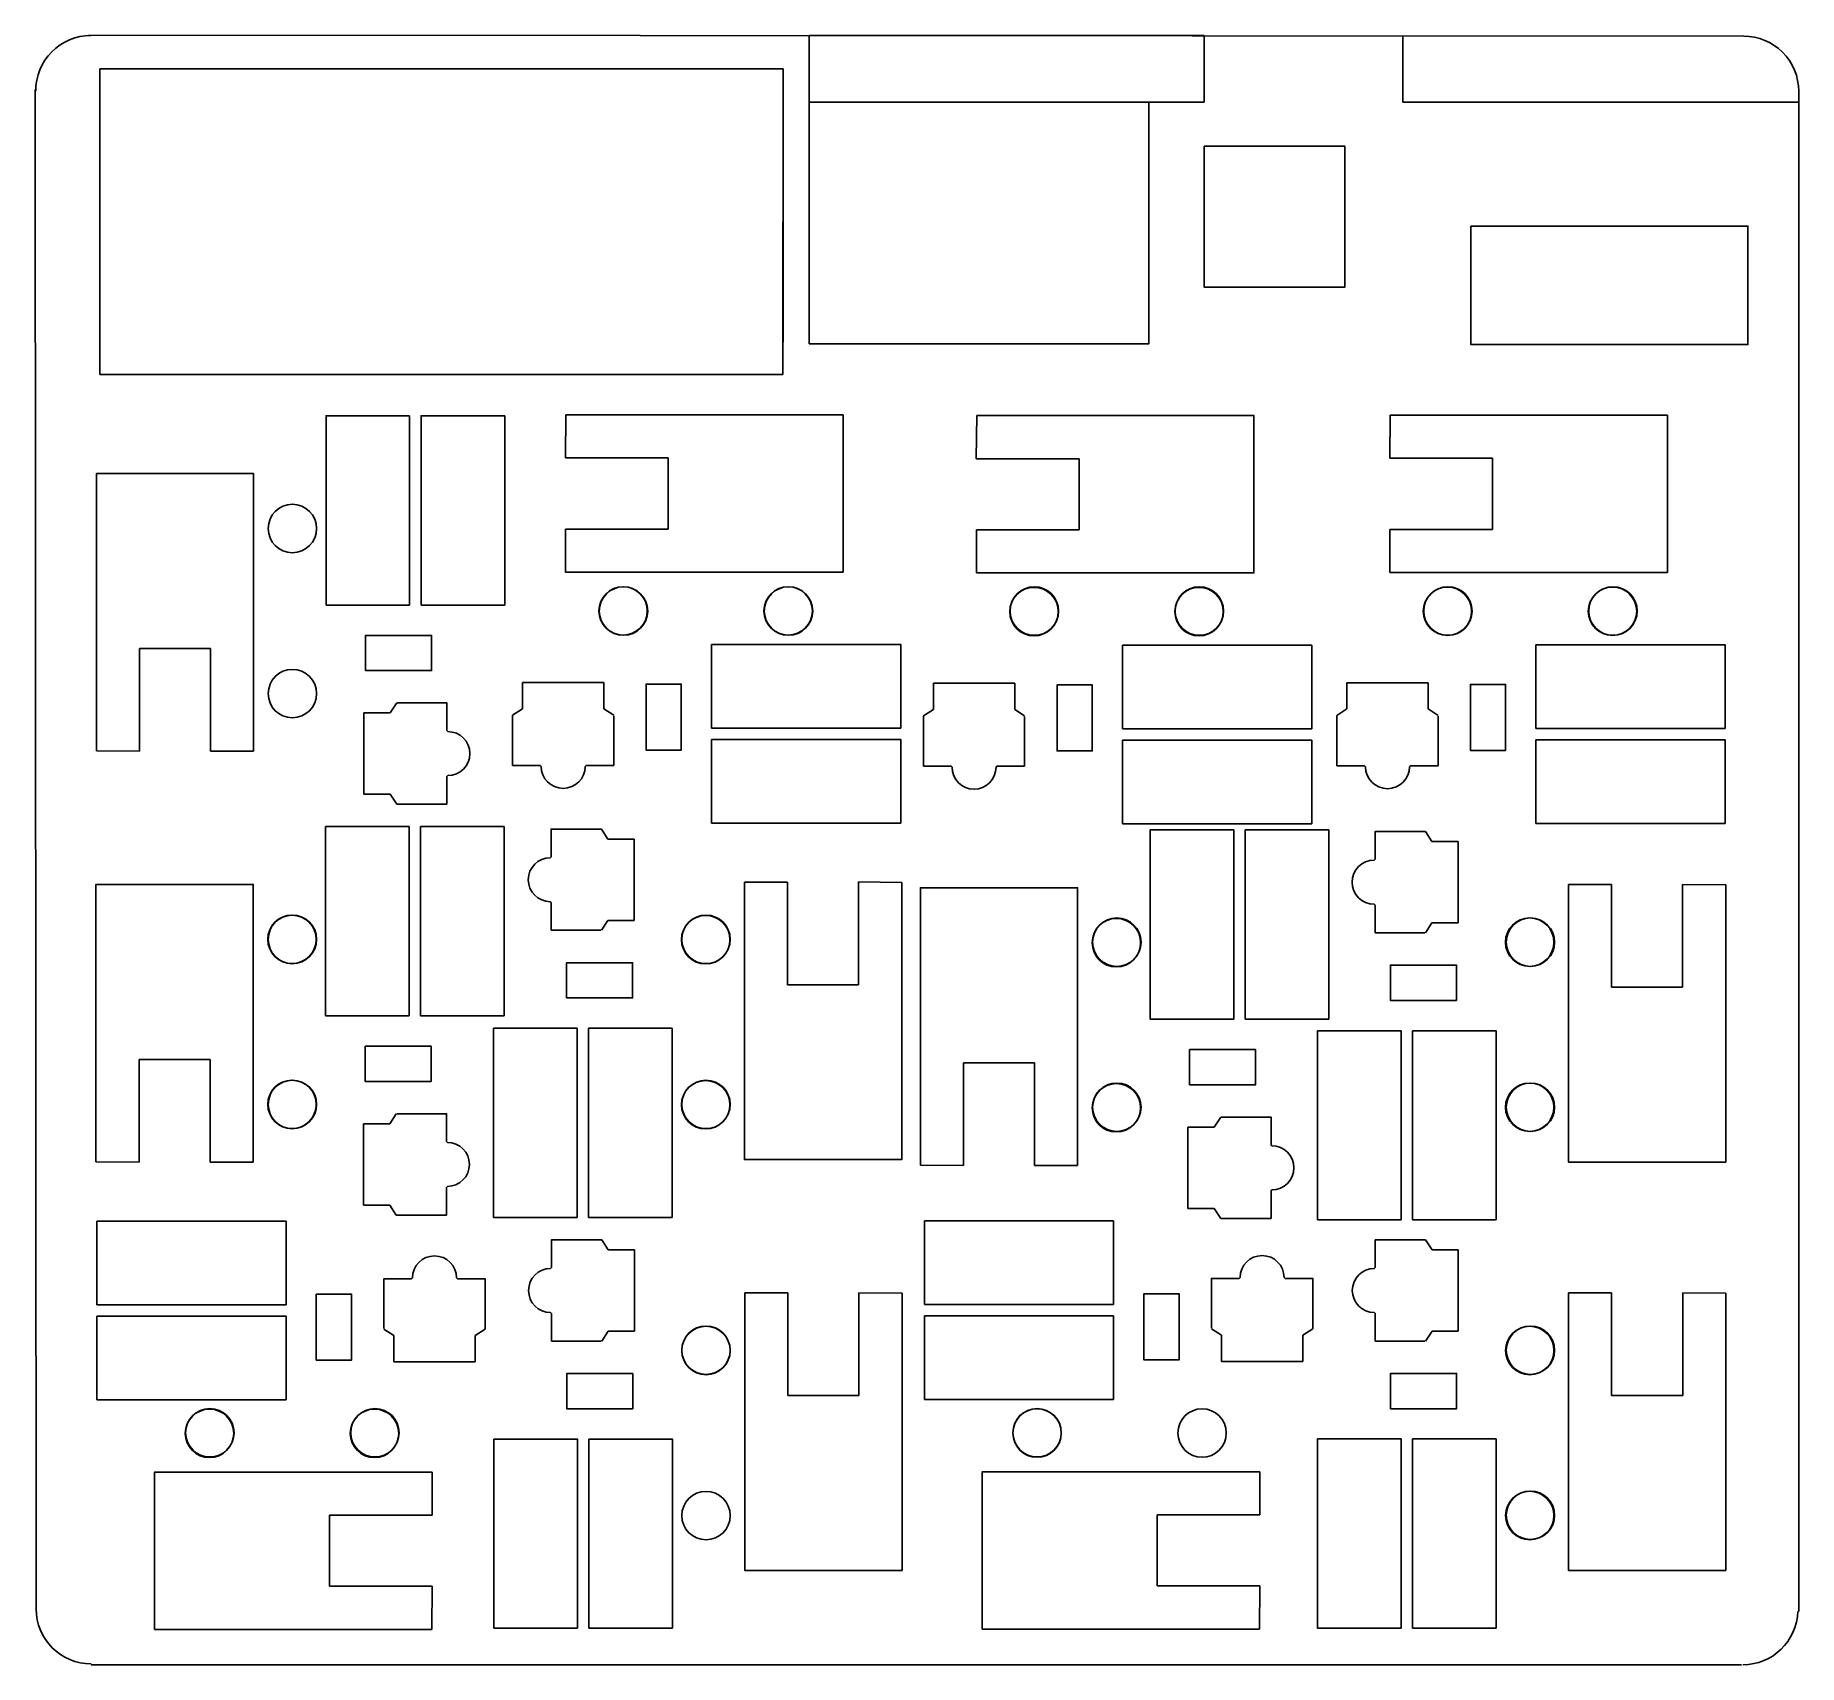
# Model space of a CAD drawing. Header units: millimetres. Extents: x 93 to 173.1, y -142.9 to -68.8.
import ezdxf

# ---------------------------------------------------------------- set-up
doc = ezdxf.new("R2010")
doc.units = ezdxf.units.MM

msp = doc.modelspace()

# ---------------------------------------------------------------- linework, layer by layer
for p, q in [((128.135, -71.876), (128.135, -68.851)), ((128.135, -68.851), (146.079, -68.851)), ((146.079, -68.851), (146.079, -71.876)), ((155.111, -71.876), (155.111, -68.866)), ((126.952, -70.364), (95.895, -70.364)), ((95.895, -70.364), (95.895, -84.247)), ((126.938, -84.247), (126.952, -70.364)), ((146.079, -71.876), (143.574, -71.876)), ((155.111, -71.876), (173.101, -71.876)), ((173.101, -71.876), (155.111, -71.876)), ((95.895, -84.247), (126.938, -84.247)), ((117.074, -86.084), (117.055, -88.042)), ((129.672, -86.084), (117.074, -86.084)), ((135.747, -86.116), (135.728, -88.074)), ((148.345, -86.116), (135.747, -86.116)), ((154.534, -86.098), (154.515, -88.056)), ((167.132, -86.098), (154.534, -86.098)), ((106.177, -88.024), (106.177, -92.824)), ((109.977, -88.024), (109.977, -92.824)), ((110.495, -88.024), (110.495, -92.824)), ((114.295, -88.024), (114.295, -92.824)), ((117.055, -88.042), (121.722, -88.042)), ((121.722, -88.042), (121.722, -91.275)), ((135.728, -88.074), (140.395, -88.074)), ((140.395, -88.074), (140.395, -91.307)), ((154.515, -88.056), (159.182, -88.056)), ((159.182, -88.056), (159.182, -91.288)), ((95.741, -88.752), (95.741, -101.35)), ((121.722, -91.275), (117.06, -91.272)), ((117.06, -91.272), (117.06, -93.23)), ((140.395, -91.307), (135.733, -91.304)), ((135.733, -91.304), (135.733, -93.262)), ((159.182, -91.288), (154.52, -91.286)), ((154.52, -91.286), (154.52, -93.244)), ((117.06, -93.23), (121.722, -93.23)), ((135.733, -93.262), (140.395, -93.262)), ((154.52, -93.244), (159.182, -93.244)), ((109.874, -96.101), (109.074, -96.101)), ((97.699, -101.369), (97.699, -96.702)), ((97.699, -96.702), (100.931, -96.702)), ((100.931, -96.702), (100.929, -101.364)), ((102.887, -101.364), (102.887, -96.702)), ((130.4, -96.52), (125.6, -96.52)), ((149.073, -96.553), (144.273, -96.553)), ((167.86, -96.534), (163.06, -96.534)), ((109.874, -97.701), (109.074, -97.701)), ((118.8, -98.24), (115.102, -98.24)), ((115.102, -98.24), (115.102, -99.434)), ((118.8, -99.434), (118.8, -98.24)), ((137.473, -98.272), (133.775, -98.272)), ((133.775, -98.272), (133.775, -99.466)), ((137.473, -99.466), (137.473, -98.272)), ((156.26, -98.253), (152.562, -98.253)), ((152.562, -98.253), (152.562, -99.447)), ((156.26, -99.447), (156.26, -98.253)), ((109.387, -99.173), (109.091, -99.624)), ((109.091, -99.624), (107.897, -99.624)), ((107.897, -99.624), (107.897, -103.322)), ((115.102, -99.434), (114.651, -99.731)), ((119.251, -99.731), (118.8, -99.434)), ((120.723, -100.217), (120.723, -99.417)), ((122.323, -100.217), (122.323, -99.417)), ((133.775, -99.466), (133.324, -99.763)), ((137.924, -99.763), (137.473, -99.466)), ((139.396, -100.25), (139.396, -99.45)), ((140.996, -100.25), (140.996, -99.45)), ((152.562, -99.447), (152.111, -99.744)), ((156.711, -99.744), (156.26, -99.447)), ((158.183, -100.231), (158.183, -99.431)), ((159.783, -100.231), (159.783, -99.431)), ((111.712, -100.473), (111.673, -100.432)), ((130.4, -100.32), (125.6, -100.32)), ((130.4, -100.838), (125.6, -100.838)), ((149.073, -100.352), (144.273, -100.352)), ((149.073, -100.871), (144.273, -100.871)), ((167.86, -100.334), (163.06, -100.334)), ((167.86, -100.852), (163.06, -100.852)), ((95.741, -101.35), (97.699, -101.369)), ((100.929, -101.364), (102.887, -101.364)), ((111.712, -102.473), (111.673, -102.514)), ((115.951, -102.055), (115.91, -102.017)), ((117.951, -102.055), (117.993, -102.017)), ((134.624, -102.088), (134.583, -102.049)), ((136.624, -102.088), (136.666, -102.049)), ((153.411, -102.069), (153.37, -102.03)), ((155.411, -102.069), (155.453, -102.03)), ((107.897, -103.322), (109.091, -103.322)), ((109.091, -103.322), (109.387, -103.773)), ((118.988, -105.355), (118.692, -104.904)), ((130.4, -104.638), (125.6, -104.638)), ((149.073, -104.67), (144.273, -104.67)), ((167.86, -104.652), (163.06, -104.652)), ((120.182, -105.355), (118.988, -105.355)), ((120.182, -109.053), (120.182, -105.355)), ((156.432, -105.466), (156.135, -105.015)), ((157.625, -105.466), (156.432, -105.466)), ((157.625, -109.164), (157.625, -105.466)), ((116.367, -106.204), (116.406, -106.163)), ((153.81, -106.315), (153.849, -106.274)), ((106.159, -106.692), (106.159, -111.492)), ((109.959, -106.692), (109.959, -111.492)), ((110.477, -106.692), (110.477, -111.492)), ((114.277, -106.692), (114.277, -111.492)), ((127.15, -107.313), (125.192, -107.313)), ((125.192, -107.313), (125.192, -111.975)), ((127.148, -111.975), (127.15, -107.313)), ((132.338, -107.327), (130.38, -107.308)), ((130.38, -107.308), (130.38, -111.975)), ((132.338, -119.925), (132.338, -107.327)), ((143.623, -106.845), (143.623, -111.645)), ((147.423, -106.845), (147.423, -111.645)), ((147.941, -106.845), (147.941, -111.645)), ((151.741, -106.845), (151.741, -111.645)), ((95.723, -107.42), (95.723, -120.019)), ((133.187, -107.573), (133.187, -120.171)), ((164.593, -107.424), (162.635, -107.424)), ((162.635, -107.424), (162.635, -112.086)), ((164.591, -112.086), (164.593, -107.424)), ((169.781, -107.438), (167.823, -107.419)), ((167.823, -107.419), (167.823, -112.086)), ((169.781, -120.036), (169.781, -107.438)), ((116.367, -108.204), (116.406, -108.246)), ((153.81, -108.315), (153.849, -108.357)), ((118.692, -109.504), (118.988, -109.053)), ((118.988, -109.053), (120.182, -109.053)), ((156.135, -109.615), (156.432, -109.164)), ((156.432, -109.164), (157.625, -109.164)), ((118.205, -110.976), (119.005, -110.976)), ((155.648, -111.087), (156.448, -111.087)), ((130.38, -111.975), (127.148, -111.975)), ((167.823, -112.086), (164.591, -112.086)), ((118.205, -112.576), (119.005, -112.576)), ((155.648, -112.687), (156.448, -112.687)), ((97.681, -120.037), (97.681, -115.37)), ((97.681, -115.37), (100.913, -115.37)), ((100.913, -115.37), (100.911, -120.032)), ((102.869, -120.032), (102.869, -115.37)), ((109.856, -114.769), (109.056, -114.769)), ((147.32, -114.922), (146.521, -114.922)), ((113.784, -120.653), (113.784, -115.853)), ((117.584, -120.653), (117.584, -115.853)), ((118.102, -120.653), (118.102, -115.853)), ((121.902, -120.653), (121.902, -115.853)), ((135.145, -120.19), (135.145, -115.523)), ((135.145, -115.523), (138.378, -115.523)), ((138.378, -115.523), (138.375, -120.185)), ((140.333, -120.185), (140.333, -115.523)), ((151.227, -120.764), (151.227, -115.964)), ((155.027, -120.764), (155.027, -115.964)), ((155.545, -120.764), (155.545, -115.964)), ((159.345, -120.764), (159.345, -115.964)), ((109.856, -116.369), (109.056, -116.369)), ((147.32, -116.522), (146.521, -116.522)), ((109.072, -118.292), (107.879, -118.292)), ((107.879, -118.292), (107.879, -121.99)), ((109.369, -117.841), (109.072, -118.292)), ((146.537, -118.445), (145.343, -118.445)), ((145.343, -118.445), (145.343, -122.143)), ((146.834, -117.994), (146.537, -118.445)), ((111.694, -119.141), (111.655, -119.1)), ((149.159, -119.294), (149.12, -119.253)), ((95.723, -120.019), (97.681, -120.037)), ((100.911, -120.032), (102.869, -120.032)), ((133.187, -120.171), (135.145, -120.19)), ((138.375, -120.185), (140.333, -120.185)), ((111.694, -121.141), (111.655, -121.183)), ((149.159, -121.294), (149.12, -121.336)), ((107.879, -121.99), (109.072, -121.99)), ((109.072, -121.99), (109.369, -122.441)), ((145.343, -122.143), (146.537, -122.143)), ((146.537, -122.143), (146.834, -122.594)), ((97.659, -122.715), (102.459, -122.715)), ((135.266, -122.7), (140.066, -122.7)), ((119.002, -124.022), (118.706, -123.571)), ((120.196, -124.022), (119.002, -124.022)), ((120.196, -127.72), (120.196, -124.022)), ((156.436, -124.02), (156.139, -123.569)), ((157.63, -124.02), (156.436, -124.02)), ((157.63, -127.718), (157.63, -124.02)), ((116.381, -124.871), (116.42, -124.83)), ((153.815, -124.869), (153.853, -124.828)), ((110.108, -125.298), (110.067, -125.337)), ((112.108, -125.298), (112.149, -125.337)), ((147.715, -125.283), (147.674, -125.322)), ((149.715, -125.283), (149.757, -125.322)), ((97.659, -126.515), (102.459, -126.515)), ((127.164, -125.981), (125.206, -125.981)), ((125.206, -125.981), (125.206, -130.643)), ((127.162, -130.643), (127.164, -125.981)), ((132.352, -125.994), (130.394, -125.975)), ((130.394, -125.975), (130.394, -130.643)), ((132.352, -138.593), (132.352, -125.994)), ((135.266, -126.5), (140.066, -126.5)), ((164.598, -125.978), (162.64, -125.978)), ((162.64, -125.978), (162.64, -130.64)), ((164.595, -130.64), (164.598, -125.978)), ((169.786, -125.992), (167.828, -125.973)), ((167.828, -125.973), (167.828, -130.64)), ((169.786, -138.59), (169.786, -125.992)), ((97.659, -127.033), (102.459, -127.033)), ((105.736, -127.136), (105.736, -127.936)), ((107.336, -127.136), (107.336, -127.936)), ((116.381, -126.871), (116.42, -126.913)), ((135.266, -127.018), (140.066, -127.018)), ((143.343, -127.121), (143.343, -127.921)), ((144.944, -127.121), (144.944, -127.921)), ((153.815, -126.869), (153.853, -126.911)), ((108.808, -127.623), (109.259, -127.919)), ((109.259, -127.919), (109.259, -129.113)), ((112.957, -127.919), (113.408, -127.623)), ((112.957, -129.113), (112.957, -127.919)), ((118.706, -128.171), (119.002, -127.72)), ((119.002, -127.72), (120.196, -127.72)), ((146.415, -127.608), (146.866, -127.904)), ((146.866, -127.904), (146.866, -129.098)), ((150.564, -127.904), (151.015, -127.608)), ((150.564, -129.098), (150.564, -127.904)), ((156.139, -128.169), (156.436, -127.718)), ((156.436, -127.718), (157.63, -127.718)), ((109.259, -129.113), (112.957, -129.113)), ((118.219, -129.643), (119.019, -129.643)), ((146.866, -129.098), (150.564, -129.098)), ((155.653, -129.641), (156.453, -129.641)), ((97.659, -130.833), (102.459, -130.833)), ((118.219, -131.244), (119.019, -131.244)), ((130.394, -130.643), (127.162, -130.643)), ((135.266, -130.818), (140.066, -130.818)), ((155.653, -131.241), (156.453, -131.241)), ((167.828, -130.64), (164.595, -130.64)), ((110.999, -134.123), (106.337, -134.123)), ((110.999, -136.081), (110.999, -134.123)), ((113.798, -139.32), (113.798, -134.52)), ((117.598, -139.32), (117.598, -134.52)), ((118.116, -139.32), (118.116, -134.52)), ((121.916, -139.32), (121.916, -134.52)), ((148.606, -134.108), (143.944, -134.108)), ((148.606, -136.066), (148.606, -134.108)), ((151.232, -139.318), (151.232, -134.518)), ((155.032, -139.318), (155.032, -134.518)), ((155.55, -139.318), (155.55, -134.518)), ((159.35, -139.318), (159.35, -134.518)), ((106.337, -139.311), (106.337, -136.079)), ((106.337, -136.079), (110.999, -136.081)), ((143.944, -139.296), (143.944, -136.064)), ((143.944, -136.064), (148.606, -136.066)), ((111.004, -139.311), (106.337, -139.311)), ((110.985, -141.269), (111.004, -139.311)), ((148.611, -139.296), (143.944, -139.296)), ((148.593, -141.254), (148.611, -139.296)), ((98.387, -141.269), (110.985, -141.269)), ((135.994, -141.254), (148.593, -141.254))]:
    msp.add_line(p, q)
for points in [[(170.601, -68.874), (170.601, -68.874), (95.377, -68.834)], [(93.004, -140.335), (93.004, -140.335), (92.964, -71.305)], [(126.952, -71.8), (126.952, -82.771), (126.921, -82.771)], [(173.101, -140.462), (173.101, -140.462), (173.101, -71.374)], [(106.177, -88.024), (106.177, -88.024), (106.177, -86.124)], [(106.177, -86.124), (106.177, -86.124), (109.977, -86.124)], [(109.977, -88.024), (109.977, -88.024), (109.977, -86.124)], [(110.495, -88.024), (110.495, -88.024), (110.495, -86.124)], [(110.495, -86.124), (110.495, -86.124), (114.295, -86.124)], [(114.295, -88.024), (114.295, -88.024), (114.295, -86.124)], [(121.722, -93.23), (129.672, -93.23), (129.672, -86.084), (121.722, -86.084)], [(140.395, -93.262), (148.345, -93.262), (148.345, -86.116), (140.395, -86.116)], [(159.182, -93.244), (167.132, -93.244), (167.132, -86.098), (159.182, -86.098)], [(102.887, -96.702), (102.887, -88.752), (95.741, -88.752), (95.741, -96.702)], [(106.177, -92.824), (106.177, -92.824), (106.177, -94.724)], [(109.977, -92.824), (109.977, -92.824), (109.977, -94.724)], [(110.495, -92.824), (110.495, -92.824), (110.495, -94.724)], [(114.295, -92.824), (114.295, -92.824), (114.295, -94.724)], [(106.177, -94.724), (106.177, -94.724), (109.977, -94.724)], [(110.495, -94.724), (110.495, -94.724), (114.295, -94.724)], [(109.074, -97.701), (107.974, -97.701), (107.974, -96.101), (109.074, -96.101)], [(109.874, -97.701), (110.974, -97.701), (110.974, -96.701), (110.974, -96.101), (109.874, -96.101)], [(125.6, -96.52), (125.6, -96.52), (123.7, -96.52)], [(123.7, -96.52), (123.7, -96.52), (123.7, -100.32)], [(130.4, -96.52), (130.4, -96.52), (132.3, -96.52)], [(132.3, -96.52), (132.3, -96.52), (132.3, -100.32)], [(144.273, -96.553), (144.273, -96.553), (142.373, -96.553)], [(142.373, -96.553), (142.373, -96.553), (142.373, -100.352)], [(149.073, -96.553), (149.073, -96.553), (150.973, -96.553)], [(150.973, -96.553), (150.973, -96.553), (150.973, -100.352)], [(163.06, -96.534), (163.06, -96.534), (161.16, -96.534)], [(161.16, -96.534), (161.16, -96.534), (161.16, -100.334)], [(167.86, -96.534), (167.86, -96.534), (169.76, -96.534)], [(169.76, -96.534), (169.76, -96.534), (169.76, -100.334)], [(120.723, -99.417), (120.723, -98.317), (122.323, -98.317), (122.323, -99.417)], [(139.396, -99.45), (139.396, -98.35), (140.996, -98.35), (140.996, -99.45)], [(158.183, -99.431), (158.183, -98.331), (159.783, -98.331), (159.783, -99.431)], [(111.673, -99.173), (111.673, -99.173), (109.413, -99.173)], [(111.673, -100.432), (111.673, -100.432), (111.673, -99.173)], [(114.651, -99.731), (114.651, -99.731), (114.651, -102.017)], [(119.251, -102.017), (119.251, -102.017), (119.251, -99.756)], [(133.324, -99.763), (133.324, -99.763), (133.324, -102.049)], [(137.924, -102.049), (137.924, -102.049), (137.924, -99.788)], [(152.111, -99.744), (152.111, -99.744), (152.111, -102.03)], [(156.711, -102.03), (156.711, -102.03), (156.711, -99.769)], [(120.723, -100.217), (120.723, -101.317), (121.723, -101.317), (122.323, -101.317), (122.323, -100.217)], [(125.6, -100.32), (125.6, -100.32), (123.7, -100.32)], [(125.6, -100.838), (125.6, -100.838), (123.7, -100.838)], [(123.7, -100.838), (123.7, -100.838), (123.7, -104.638)], [(130.4, -100.32), (130.4, -100.32), (132.3, -100.32)], [(130.4, -100.838), (130.4, -100.838), (132.3, -100.838)], [(132.3, -100.838), (132.3, -100.838), (132.3, -104.638)], [(139.396, -100.25), (139.396, -101.35), (140.396, -101.35), (140.996, -101.35), (140.996, -100.25)], [(144.273, -100.352), (144.273, -100.352), (142.373, -100.352)], [(144.273, -100.871), (144.273, -100.871), (142.373, -100.871)], [(142.373, -100.871), (142.373, -100.871), (142.373, -104.67)], [(149.073, -100.352), (149.073, -100.352), (150.973, -100.352)], [(149.073, -100.871), (149.073, -100.871), (150.973, -100.871)], [(150.973, -100.871), (150.973, -100.871), (150.973, -104.67)], [(158.183, -100.231), (158.183, -101.331), (159.183, -101.331), (159.783, -101.331), (159.783, -100.231)], [(163.06, -100.334), (163.06, -100.334), (161.16, -100.334)], [(163.06, -100.852), (163.06, -100.852), (161.16, -100.852)], [(161.16, -100.852), (161.16, -100.852), (161.16, -104.652)], [(167.86, -100.334), (167.86, -100.334), (169.76, -100.334)], [(167.86, -100.852), (167.86, -100.852), (169.76, -100.852)], [(169.76, -100.852), (169.76, -100.852), (169.76, -104.652)], [(111.673, -103.773), (111.673, -103.773), (111.673, -102.514)], [(114.651, -102.017), (114.651, -102.017), (115.91, -102.017)], [(117.993, -102.017), (117.993, -102.017), (119.251, -102.017)], [(133.324, -102.049), (133.324, -102.049), (134.583, -102.049)], [(136.666, -102.049), (136.666, -102.049), (137.924, -102.049)], [(152.111, -102.03), (152.111, -102.03), (153.37, -102.03)], [(155.453, -102.03), (155.453, -102.03), (156.711, -102.03)], [(109.387, -103.773), (109.387, -103.773), (111.673, -103.773)], [(106.159, -106.692), (106.159, -106.692), (106.159, -104.792)], [(106.159, -104.792), (106.159, -104.792), (109.959, -104.792)], [(109.959, -106.692), (109.959, -106.692), (109.959, -104.792)], [(110.477, -106.692), (110.477, -106.692), (110.477, -104.792)], [(110.477, -104.792), (110.477, -104.792), (114.277, -104.792)], [(114.277, -106.692), (114.277, -106.692), (114.277, -104.792)], [(118.692, -104.904), (118.692, -104.904), (116.406, -104.904)], [(116.406, -104.904), (116.406, -104.904), (116.406, -106.163)], [(125.6, -104.638), (125.6, -104.638), (123.7, -104.638)], [(130.4, -104.638), (130.4, -104.638), (132.3, -104.638)], [(144.273, -104.67), (144.273, -104.67), (142.373, -104.67)], [(143.623, -106.845), (143.623, -106.845), (143.623, -104.945)], [(143.623, -104.945), (143.623, -104.945), (147.423, -104.945)], [(147.423, -106.845), (147.423, -106.845), (147.423, -104.945)], [(147.941, -106.845), (147.941, -106.845), (147.941, -104.945)], [(147.941, -104.945), (147.941, -104.945), (151.741, -104.945)], [(149.073, -104.67), (149.073, -104.67), (150.973, -104.67)], [(151.741, -106.845), (151.741, -106.845), (151.741, -104.945)], [(163.06, -104.652), (163.06, -104.652), (161.16, -104.652)], [(167.86, -104.652), (167.86, -104.652), (169.76, -104.652)], [(156.135, -105.015), (156.135, -105.015), (153.849, -105.015)], [(153.849, -105.015), (153.849, -105.015), (153.849, -106.274)], [(102.869, -115.37), (102.869, -107.42), (95.723, -107.42), (95.723, -115.37)], [(140.333, -115.523), (140.333, -107.573), (133.187, -107.573), (133.187, -115.523)], [(116.406, -108.246), (116.406, -108.246), (116.406, -109.504)], [(153.849, -108.357), (153.849, -108.357), (153.849, -109.615)], [(116.406, -109.504), (116.406, -109.504), (118.666, -109.504)], [(153.849, -109.615), (153.849, -109.615), (156.11, -109.615)], [(118.205, -110.976), (117.105, -110.976), (117.105, -111.976), (117.105, -112.576), (118.205, -112.576)], [(119.005, -110.976), (120.105, -110.976), (120.105, -112.576), (119.005, -112.576)], [(155.648, -111.087), (154.548, -111.087), (154.548, -112.087), (154.548, -112.687), (155.648, -112.687)], [(156.448, -111.087), (157.548, -111.087), (157.548, -112.687), (156.448, -112.687)], [(106.159, -111.492), (106.159, -111.492), (106.159, -113.392)], [(109.959, -111.492), (109.959, -111.492), (109.959, -113.392)], [(110.477, -111.492), (110.477, -111.492), (110.477, -113.392)], [(114.277, -111.492), (114.277, -111.492), (114.277, -113.392)], [(125.192, -111.975), (125.192, -119.925), (132.338, -119.925), (132.338, -111.975)], [(143.623, -111.645), (143.623, -111.645), (143.623, -113.545)], [(147.423, -111.645), (147.423, -111.645), (147.423, -113.545)], [(147.941, -111.645), (147.941, -111.645), (147.941, -113.545)], [(151.741, -111.645), (151.741, -111.645), (151.741, -113.545)], [(162.635, -112.086), (162.635, -120.036), (169.781, -120.036), (169.781, -112.086)], [(106.159, -113.392), (106.159, -113.392), (109.959, -113.392)], [(110.477, -113.392), (110.477, -113.392), (114.277, -113.392)], [(143.623, -113.545), (143.623, -113.545), (147.423, -113.545)], [(147.941, -113.545), (147.941, -113.545), (151.741, -113.545)], [(113.784, -115.853), (113.784, -115.853), (113.784, -113.953)], [(117.584, -113.953), (117.584, -113.953), (113.784, -113.953)], [(117.584, -115.853), (117.584, -115.853), (117.584, -113.953)], [(118.102, -115.853), (118.102, -115.853), (118.102, -113.953)], [(121.902, -113.953), (121.902, -113.953), (118.102, -113.953)], [(121.902, -115.853), (121.902, -115.853), (121.902, -113.953)], [(151.227, -115.964), (151.227, -115.964), (151.227, -114.064)], [(155.027, -114.064), (155.027, -114.064), (151.227, -114.064)], [(155.027, -115.964), (155.027, -115.964), (155.027, -114.064)], [(155.545, -115.964), (155.545, -115.964), (155.545, -114.064)], [(159.345, -114.064), (159.345, -114.064), (155.545, -114.064)], [(159.345, -115.964), (159.345, -115.964), (159.345, -114.064)], [(109.056, -116.369), (107.956, -116.369), (107.956, -114.769), (109.056, -114.769)], [(109.856, -116.369), (110.956, -116.369), (110.956, -115.369), (110.956, -114.769), (109.856, -114.769)], [(146.521, -116.522), (145.42, -116.522), (145.42, -114.922), (146.521, -114.922)], [(147.32, -116.522), (148.42, -116.522), (148.42, -115.522), (148.42, -114.922), (147.32, -114.922)], [(111.655, -117.841), (111.655, -117.841), (109.394, -117.841)], [(111.655, -119.1), (111.655, -119.1), (111.655, -117.841)], [(149.12, -117.994), (149.12, -117.994), (146.859, -117.994)], [(149.12, -119.253), (149.12, -119.253), (149.12, -117.994)], [(113.784, -120.653), (113.784, -120.653), (113.784, -122.553)], [(117.584, -120.653), (117.584, -120.653), (117.584, -122.553)], [(118.102, -120.653), (118.102, -120.653), (118.102, -122.553)], [(121.902, -120.653), (121.902, -120.653), (121.902, -122.553)], [(151.227, -120.764), (151.227, -120.764), (151.227, -122.664)], [(155.027, -120.764), (155.027, -120.764), (155.027, -122.664)], [(155.545, -120.764), (155.545, -120.764), (155.545, -122.664)], [(159.345, -120.764), (159.345, -120.764), (159.345, -122.664)], [(111.655, -122.441), (111.655, -122.441), (111.655, -121.183)], [(149.12, -122.594), (149.12, -122.594), (149.12, -121.336)], [(109.369, -122.441), (109.369, -122.441), (111.655, -122.441)], [(117.584, -122.553), (117.584, -122.553), (113.784, -122.553)], [(121.902, -122.553), (121.902, -122.553), (118.102, -122.553)], [(146.834, -122.594), (146.834, -122.594), (149.12, -122.594)], [(97.659, -122.715), (97.659, -122.715), (95.759, -122.715)], [(95.759, -126.515), (95.759, -126.515), (95.759, -122.715)], [(102.459, -122.715), (102.459, -122.715), (104.359, -122.715)], [(104.359, -126.515), (104.359, -126.515), (104.359, -122.715)], [(135.266, -122.7), (135.266, -122.7), (133.366, -122.7)], [(133.366, -126.5), (133.366, -126.5), (133.366, -122.7)], [(140.066, -122.7), (140.066, -122.7), (141.966, -122.7)], [(141.966, -126.5), (141.966, -126.5), (141.966, -122.7)], [(155.027, -122.664), (155.027, -122.664), (151.227, -122.664)], [(159.345, -122.664), (159.345, -122.664), (155.545, -122.664)], [(118.706, -123.571), (118.706, -123.571), (116.42, -123.571)], [(116.42, -123.571), (116.42, -123.571), (116.42, -124.83)], [(156.139, -123.569), (156.139, -123.569), (153.853, -123.569)], [(153.853, -123.569), (153.853, -123.569), (153.853, -124.828)], [(108.808, -125.337), (108.808, -125.337), (108.808, -127.597)], [(110.067, -125.337), (110.067, -125.337), (108.808, -125.337)], [(113.408, -125.337), (113.408, -125.337), (112.149, -125.337)], [(113.408, -127.623), (113.408, -127.623), (113.408, -125.337)], [(146.415, -125.322), (146.415, -125.322), (146.415, -127.582)], [(147.674, -125.322), (147.674, -125.322), (146.415, -125.322)], [(151.015, -125.322), (151.015, -125.322), (149.757, -125.322)], [(151.015, -127.608), (151.015, -127.608), (151.015, -125.322)], [(97.659, -126.515), (97.659, -126.515), (95.759, -126.515)], [(102.459, -126.515), (102.459, -126.515), (104.359, -126.515)], [(107.336, -127.136), (107.336, -126.036), (106.336, -126.036), (105.736, -126.036), (105.736, -127.136)], [(135.266, -126.5), (135.266, -126.5), (133.366, -126.5)], [(140.066, -126.5), (140.066, -126.5), (141.966, -126.5)], [(144.944, -127.121), (144.944, -126.021), (143.944, -126.021), (143.343, -126.021), (143.343, -127.121)], [(97.659, -127.033), (97.659, -127.033), (95.759, -127.033)], [(95.759, -130.833), (95.759, -130.833), (95.759, -127.033)], [(102.459, -127.033), (102.459, -127.033), (104.359, -127.033)], [(104.359, -130.833), (104.359, -130.833), (104.359, -127.033)], [(116.42, -126.913), (116.42, -126.913), (116.42, -128.171)], [(135.266, -127.018), (135.266, -127.018), (133.366, -127.018)], [(133.366, -130.818), (133.366, -130.818), (133.366, -127.018)], [(140.066, -127.018), (140.066, -127.018), (141.966, -127.018)], [(141.966, -130.818), (141.966, -130.818), (141.966, -127.018)], [(153.853, -126.911), (153.853, -126.911), (153.853, -128.169)], [(107.336, -127.936), (107.336, -129.036), (105.736, -129.036), (105.736, -127.936)], [(116.42, -128.171), (116.42, -128.171), (118.68, -128.171)], [(144.944, -127.921), (144.944, -129.021), (143.343, -129.021), (143.343, -127.921)], [(153.853, -128.169), (153.853, -128.169), (156.114, -128.169)], [(118.219, -129.643), (117.119, -129.643), (117.119, -130.643), (117.119, -131.244), (118.219, -131.244)], [(119.019, -129.643), (120.119, -129.643), (120.119, -131.244), (119.019, -131.244)], [(155.653, -129.641), (154.553, -129.641), (154.553, -130.641), (154.553, -131.241), (155.653, -131.241)], [(156.453, -129.641), (157.553, -129.641), (157.553, -131.241), (156.453, -131.241)], [(97.659, -130.833), (97.659, -130.833), (95.759, -130.833)], [(102.459, -130.833), (102.459, -130.833), (104.359, -130.833)], [(125.206, -130.643), (125.206, -138.593), (132.352, -138.593), (132.352, -130.643)], [(135.266, -130.818), (135.266, -130.818), (133.366, -130.818)], [(140.066, -130.818), (140.066, -130.818), (141.966, -130.818)], [(162.64, -130.64), (162.64, -138.59), (169.786, -138.59), (169.786, -130.64)], [(113.798, -134.52), (113.798, -134.52), (113.798, -132.62)], [(117.598, -132.62), (117.598, -132.62), (113.798, -132.62)], [(117.598, -134.52), (117.598, -134.52), (117.598, -132.62)], [(118.116, -134.52), (118.116, -134.52), (118.116, -132.62)], [(121.916, -132.62), (121.916, -132.62), (118.116, -132.62)], [(121.916, -134.52), (121.916, -134.52), (121.916, -132.62)], [(151.232, -134.518), (151.232, -134.518), (151.232, -132.618)], [(155.032, -132.618), (155.032, -132.618), (151.232, -132.618)], [(155.032, -134.518), (155.032, -134.518), (155.032, -132.618)], [(155.55, -134.518), (155.55, -134.518), (155.55, -132.618)], [(159.35, -132.618), (159.35, -132.618), (155.55, -132.618)], [(159.35, -134.518), (159.35, -134.518), (159.35, -132.618)], [(106.337, -134.123), (98.387, -134.123), (98.387, -141.269), (106.337, -141.269)], [(143.944, -134.108), (135.994, -134.108), (135.994, -141.254), (143.944, -141.254)], [(113.798, -139.32), (113.798, -139.32), (113.798, -141.22)], [(117.598, -139.32), (117.598, -139.32), (117.598, -141.22)], [(118.116, -139.32), (118.116, -139.32), (118.116, -141.22)], [(121.916, -139.32), (121.916, -139.32), (121.916, -141.22)], [(151.232, -139.318), (151.232, -139.318), (151.232, -141.218)], [(155.032, -139.318), (155.032, -139.318), (155.032, -141.218)], [(155.55, -139.318), (155.55, -139.318), (155.55, -141.218)], [(159.35, -139.318), (159.35, -139.318), (159.35, -141.218)], [(117.598, -141.22), (117.598, -141.22), (113.798, -141.22)], [(121.916, -141.22), (121.916, -141.22), (118.116, -141.22)], [(155.032, -141.218), (155.032, -141.218), (151.232, -141.218)], [(159.35, -141.218), (159.35, -141.218), (155.55, -141.218)], [(95.504, -142.875), (95.504, -142.875), (170.504, -142.875)]]:
    msp.add_lwpolyline(points)
for points in [[(128.135, -71.876), (143.574, -71.876), (143.574, -82.854), (128.135, -82.854)], [(146.079, -73.877), (152.48, -73.877), (152.48, -80.278), (146.079, -80.278)], [(158.202, -77.508), (170.792, -77.508), (170.792, -82.892), (158.202, -82.892)]]:
    msp.add_lwpolyline(points, close=True)
for centre in [(104.648, -91.246), (119.678, -94.991), (119.694, -94.996), (127.178, -94.991), (127.194, -94.996), (138.351, -95.023), (138.363, -94.996), (145.851, -95.023), (145.863, -94.996), (157.138, -95.005), (157.159, -94.996), (164.638, -95.005), (164.659, -94.996), (104.648, -98.746), (104.63, -109.914), (104.638, -109.92), (104.648, -109.915), (123.431, -109.931), (123.444, -109.915), (142.094, -110.067), (142.113, -110.042), (160.874, -110.042), (160.909, -110.042), (104.63, -117.414), (104.638, -117.42), (104.648, -117.415), (123.431, -117.431), (123.444, -117.415), (142.094, -117.567), (142.113, -117.542), (160.874, -117.542), (160.909, -117.542), (123.444, -128.584), (123.445, -128.598), (160.879, -128.596), (160.909, -128.584), (100.881, -132.362), (100.898, -132.334), (108.381, -132.362), (108.398, -132.334), (138.489, -132.347), (138.49, -132.334), (145.988, -132.347), (123.445, -136.098), (160.879, -136.096), (160.909, -136.084)]:
    msp.add_circle(centre, 1.1)
for centre, radius, start, end in [((95.484, -71.348), 2.5, 90, 180.28641), ((170.601, -71.374), 2.5, 359.99942, 90), ((111.712, -101.473), 1, 270, 90), ((116.951, -102.055), 1, 180, 0), ((135.624, -102.088), 1, 180, 0), ((154.411, -102.069), 1, 180, 0), ((116.367, -107.204), 1, 90, 270), ((153.81, -107.315), 1, 90, 270), ((111.694, -120.141), 1, 270, 90), ((149.159, -120.294), 1, 270, 90), ((111.108, -125.298), 1, 0, 180), ((116.381, -125.871), 1, 90, 270), ((148.715, -125.283), 1, 0, 180), ((153.815, -125.869), 1, 90, 270), ((95.504, -140.335), 2.5, 180, 270), ((170.561, -140.375), 2.5, 270, 358.13163)]:
    msp.add_arc(centre, radius, start, end)

doc.saveas('drawing.dxf')
